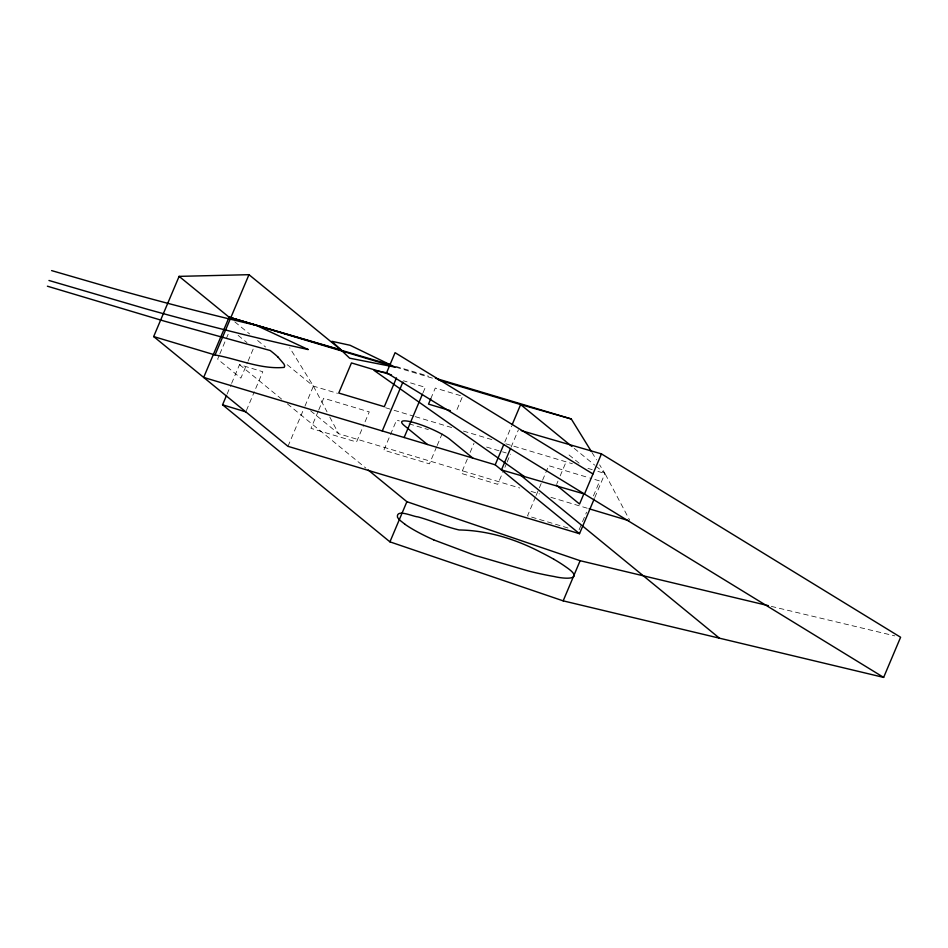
<?xml version="1.0" encoding="UTF-8"?>
<svg xmlns="http://www.w3.org/2000/svg" width="948" height="948" viewBox="0 0 948 948"><rect width="100%" height="100%" fill="white"/><g stroke="black" fill="none" stroke-linecap="round" stroke-linejoin="round"><path stroke-width="0.71" stroke-dasharray="4.74 3.56" d="M219.296 355.216L217.637 359.138L240.875 378.134L247.511 362.432M219.841 353.912L228.693 332.961M227.093 394.084L231.051 384.722M231.608 383.383L239.524 364.648L262.786 371.735L254.87 390.469M248.068 361.117L253.602 348.034M246.397 410.543L254.301 391.808M287.979 446.33L303.242 410.211M304.936 406.194L313.421 386.12L289.697 347.703M318.173 411.337L310.98 428.354L356.543 442.005L363.724 424.988M318.718 410.022L323.695 398.243L369.258 411.894L364.281 423.685M423.045 392.756L425.332 387.329L403.457 380.776M430.771 398.764L435.286 388.052L462.624 396.252L455.846 412.309M436.625 446.84L429.432 463.856L383.869 450.193L396.596 420.094L399.357 420.924M437.17 445.524L442.147 433.746M467.352 458.998L461.273 473.396L497.724 484.321L502.701 472.542M470.125 452.445L473.988 443.285M504.81 442.052L511.6 425.996M511.079 447.172L518.426 429.776M504.917 467.305L506.576 463.371M507.121 462.067L510.439 454.211M535.537 496.871L527.515 515.866L568.622 528.178M536.106 495.52L548.714 465.681L588.4 477.579M556.867 483.729L557.969 481.11M560.185 475.884L566.264 461.475M579.11 529.802L581.977 523.012M582.546 521.661L586.563 512.169M593.436 495.887L599.74 480.968L589.822 477.993M594.775 497.582L604.954 473.49L599.598 464.816M771.257 606.365L894.853 635.883M395.79 366.378L428.342 376.131M396.098 367.267L432.892 378.288M287.22 364.707L313.421 386.12L337.476 393.325M385.599 407.747L392.673 409.868M394.084 410.294L413.897 416.231M415.319 416.658L452.113 427.678M463.43 431.079L493.15 439.979M505.888 443.806L572.402 463.738M587.973 468.395L592.216 469.675M597.88 471.369L604.954 473.49L629.614 520.085M409.015 423.815L428.342 429.61M486.608 447.065L506.232 452.954M310.553 410.78L338.614 433.71L519.753 487.995M531.081 491.384L539.566 493.932M550.895 497.321L587.689 508.353M574.192 448.345L594.692 465.113M595.842 466.037L604.954 473.49M569.025 454.933L581.207 464.887M234.808 321.87L249.62 333.98M257.595 340.498L265.57 347.015M238.102 335.367L246.954 342.607M239.524 364.648L281.651 399.144M287.351 403.812L365.904 468.146M591.943 452.421L596.529 459.863M313.421 386.12L327.036 411.847M329.762 416.99L338.614 433.71"/><path stroke-width="1.42" d="M594.218 498.909L579.512 533.7L287.979 446.33L153.671 336.576L179.113 276.366L248.969 274.683L341.126 349.99L229.108 317.213L179.113 276.366M390.126 364.684L229.108 317.213L203.666 377.434L495.2 464.804L579.512 533.7M153.671 336.576L215.054 354.967L248.969 274.683M521.234 430.593L601.447 453.891L900.6 637.257L883.643 677.405L563.171 600.854L389.936 541.853L222.567 404.796L226.525 395.423M524.41 476.583L374.069 370.407L386.606 372.754L395.079 352.68L592.962 473.964M396.465 377.897L384.307 406.692L338.744 393.041L351.459 362.93L391.5 374.934M382.269 430.961L402.888 382.127M404.132 437.514L422.464 394.107M430.771 398.764L428.508 404.109L450.371 410.662M389.936 541.853L406.893 501.705L368.191 470.007M495.2 464.804L503.684 444.731M512.157 424.657L520.642 404.583L571.277 418.969L591.173 451.189M510.51 448.511L501.468 469.924L584.489 494.038L601.447 453.891M583.98 493.564L579.56 504.04L556.31 485.044M563.171 600.854L580.129 560.706L768.39 605.677M215.054 354.967C237.782 358.96 260.937 369.601 284.151 367.397L284.708 365.975L283.997 364.103L277.954 357.029M51.619 270.595L110.525 287.682A1243.847 222.401 22.9 0 0 256.197 325.33L308.266 349.563A1209.257 216.215 22.9 0 1 146.122 308.906L48.952 280.466M435.416 378.252L571.277 418.969M229.108 317.213L390.446 365.572M438.557 379.982L520.642 404.583L571.905 446.484M589.099 508.78L628.725 520.653M222.567 404.796L245.828 411.882M47.4 286.201L164.383 321.147L270.216 350.523A130.646 23.356 22.9 0 1 277.965 357.029M406.893 501.705L580.129 560.706M433.639 539.85L475.007 555.374L529.15 571.194A190.892 34.128 22.9 0 0 548.311 575.448A193.416 34.578 22.9 0 0 554.059 576.503C565.589 579.24 585.674 580.212 565.683 566.786A63.433 11.34 22.9 0 0 553.916 559.296M386.606 372.754L883.643 677.405M405.057 524.339L400.826 520.997A53.408 9.551 22.9 0 1 397.485 517.264C395.932 508.329 413.624 516.861 417.843 516.861C431.767 520.701 445.027 526.733 459.116 529.956C487.888 530.453 515.842 539.163 541.249 552.506A64.31 11.495 22.9 0 1 553.916 559.296M472.839 458.097L449.85 439.315A27.587 4.93 22.9 0 0 415.556 423.045A27.587 4.93 22.9 0 0 404.441 425.699L427.43 444.494M521.08 475.623L719.449 638.182M433.663 539.839A48.182 8.615 22.9 0 1 405.021 524.327M395.162 367.137L349.622 358.178L331.919 341.304L350.073 345.273L395.162 367.137"/></g></svg>
